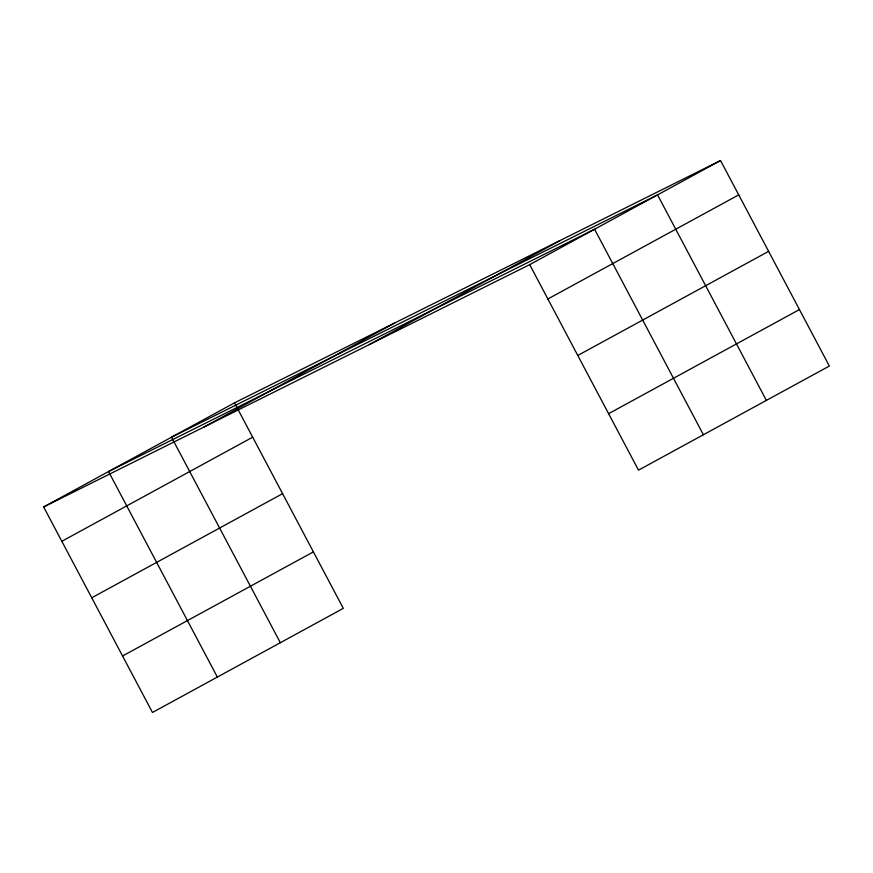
<?xml version="1.0" encoding="UTF-8"?>
<svg xmlns="http://www.w3.org/2000/svg" width="873" height="873" viewBox="0 0 873 873"><rect width="100%" height="100%" fill="white"/><g stroke="black" fill="none" stroke-linecap="round" stroke-linejoin="round"><path stroke-width="1.31" d="M43.65 506.951L234.499 402.846L720.531 160.534L829.35 366.049L638.501 470.154L529.693 264.639L43.65 506.951L152.469 712.466L343.307 608.361L234.499 402.846M204.042 426.984L394.891 322.879M369.301 344.606L560.139 240.49M529.693 264.639L720.531 160.534M61.83 541.293L252.679 437.187M547.873 298.981L738.722 194.875M91.741 597.787L282.59 493.681M577.784 355.475L768.622 251.359M122.558 655.983L313.407 551.878M608.601 413.671L799.439 309.566M766.374 400.401L657.555 194.886L171.512 437.198L280.331 642.714M703.398 434.765L594.578 229.239L108.536 471.551L217.355 677.077"/></g></svg>
